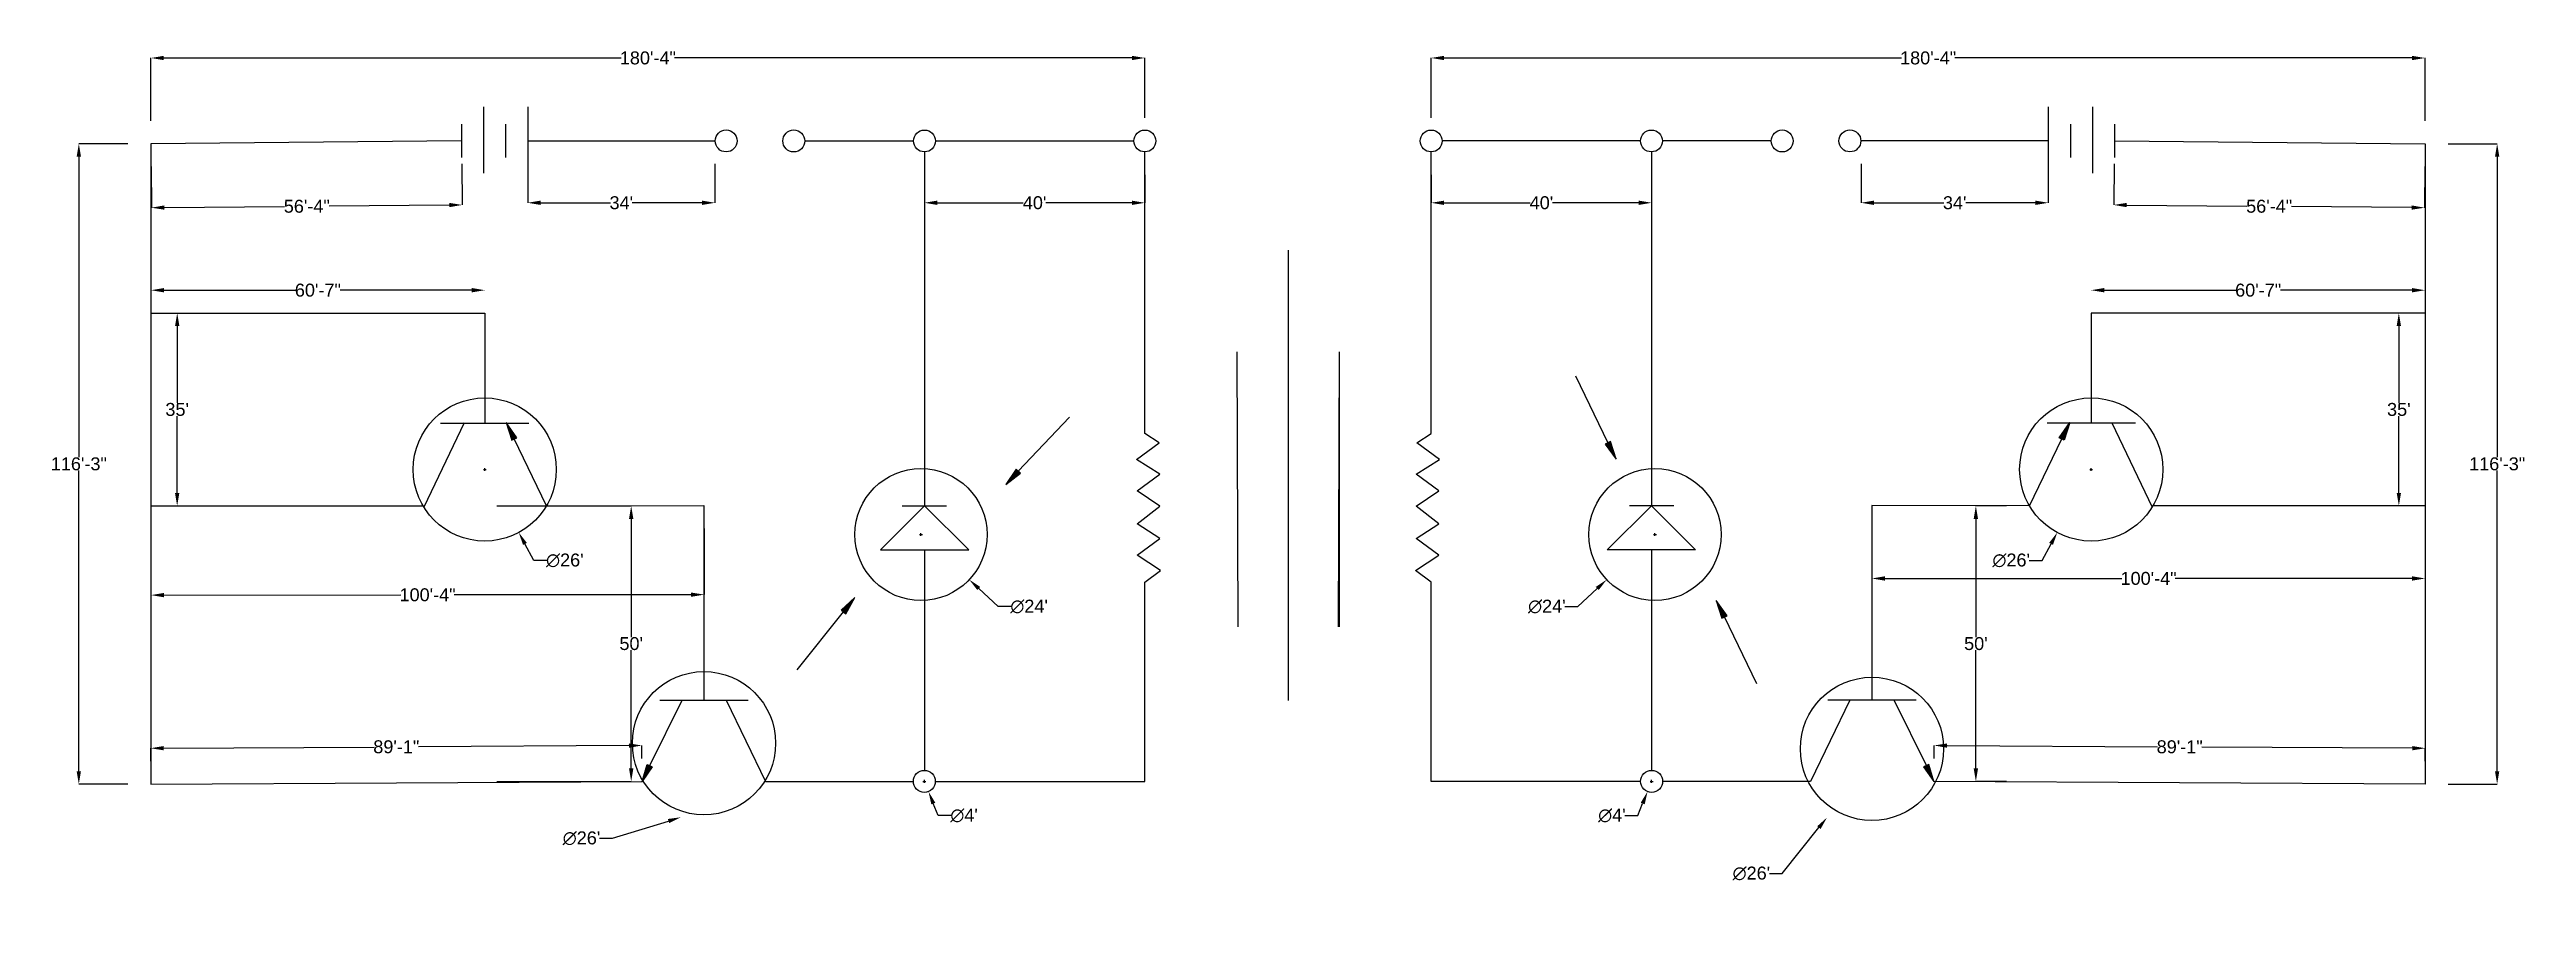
# Model space of a CAD drawing. Header units: inches. Extents: x 2256 to 7649, y 428 to 2345.
import ezdxf

# ---------------------------------------------------------------- set-up
doc = ezdxf.new("R2010")
doc.units = ezdxf.units.IN
doc.header["$MEASUREMENT"] = 0
doc.styles.get("Standard").update_dxf_attribs({"font": 'arial.ttf'})
doc.dimstyles.get("Standard").update_dxf_attribs({"dimtxt": 28.18, "dimasz": 28.18, "dimexe": 0, "dimexo": 50.06, "dimgap": 0, "dimtad": 0, "dimtih": 1, "dimtoh": 1, "dimdec": 0, "dimzin": 0, "dimdsep": 46, "dimlunit": 3, "dimtxsty": 'Standard', "dimcen": 3.09, "dimadec": 0, "dimazin": 0, "dimtfac": 1, "dimtdec": 0, "dimtofl": 0, "dimtmove": 0, "dimatfit": 3, "dimfxl": 1, "dimtolj": 1, "dimtzin": 0, "dimarcsym": 1})

# ---------------------------------------------------------------- blocks, each defined once
blk = doc.blocks.new('*D4')
at = {"color": 0, "lineweight": -2, "transparency": 16777216}
for p, q in [((2426.8, 2139.4), (2319.9, 2139.4)), ((2319.9, 2111.3), (2319.9, 1456.3)), ((2319.9, 772.6), (2319.9, 1427.5)), ((2426.8, 744.4), (2319.9, 744.4))]:
    blk.add_line(p, q, dxfattribs=at)
at = {"color": 0, "transparency": 16777216}
for points in [[(2315.2, 2111.3), (2324.6, 2111.3), (2319.9, 2139.4)], [(2315.2, 772.6), (2324.6, 772.6), (2319.9, 744.4)]]:
    blk.add_solid(points, dxfattribs=at)
at = {"layer": 'Defpoints', "color": 0, "transparency": 16777216}
for p in [(2476.9, 2139.4), (2319.9, 744.4), (2476.9, 744.4)]:
    blk.add_point(p, dxfattribs=at)
at = {"color": 0, "transparency": 16777216, "insert": (2319.9, 1441.9), "char_height": 28.18, "attachment_point": 5}
blk.add_mtext('\\A1;116\'-3"', dxfattribs=at)
blk = doc.blocks.new('*D5')
at = {"color": 0, "lineweight": -2, "transparency": 16777216}
for p, q in [((2477.3, 2089.4), (2478.1, 2000)), ((3153.8, 2095.4), (3154.6, 2006)), ((2506.3, 2000.3), (2767.9, 2002.6)), ((3126.4, 2005.8), (2864.7, 2003.5))]:
    blk.add_line(p, q, dxfattribs=at)
at = {"color": 0, "transparency": 16777216}
for points in [[(2506.2, 2005), (2506.3, 1995.6), (2478.1, 2000)], [(3126.3, 2010.5), (3126.4, 2001.1), (3154.6, 2006)]]:
    blk.add_solid(points, dxfattribs=at)
at = {"layer": 'Defpoints', "color": 0, "transparency": 16777216}
for p in [(2476.9, 2139.4), (3153.3, 2145.4), (2478.1, 2000)]:
    blk.add_point(p, dxfattribs=at)
at = {"color": 0, "transparency": 16777216, "insert": (2816.3, 2003), "char_height": 28.18, "attachment_point": 5}
blk.add_mtext('\\A1;56\'-4"', dxfattribs=at)
blk = doc.blocks.new('*D6')
at = {"color": 0, "lineweight": -2, "transparency": 16777216}
for p, q in [((2476.9, 2189.5), (2476.9, 2326.1)), ((2505, 2326.1), (3500.9, 2326.1)), ((4612.8, 2326.1), (3616.9, 2326.1)), ((4641, 2195.5), (4641, 2326.1))]:
    blk.add_line(p, q, dxfattribs=at)
at = {"color": 0, "transparency": 16777216}
for points in [[(2505, 2330.8), (2505, 2321.4), (2476.9, 2326.1)], [(4612.8, 2330.8), (4612.8, 2321.4), (4641, 2326.1)]]:
    blk.add_solid(points, dxfattribs=at)
at = {"layer": 'Defpoints', "color": 0, "transparency": 16777216}
for p in [(4641, 2326.1), (2476.9, 2139.4), (4641, 2145.4)]:
    blk.add_point(p, dxfattribs=at)
at = {"color": 0, "transparency": 16777216, "insert": (3558.9, 2326.1), "char_height": 28.18, "attachment_point": 5}
blk.add_mtext('\\A1;180\'-4"', dxfattribs=at)
blk = doc.blocks.new('*D7')
at = {"color": 0, "lineweight": -2, "transparency": 16777216}
for p, q in [((2477, 1820.7), (2477, 1820.3)), ((2505.2, 1820.3), (2791.9, 1820.3)), ((3175.6, 1820.3), (2888.9, 1820.3)), ((3203.7, 1820.7), (3203.7, 1820.3))]:
    blk.add_line(p, q, dxfattribs=at)
at = {"color": 0, "transparency": 16777216}
for points in [[(2505.2, 1825), (2505.2, 1815.6), (2477, 1820.3)], [(3175.6, 1825), (3175.6, 1815.6), (3203.7, 1820.3)]]:
    blk.add_solid(points, dxfattribs=at)
at = {"layer": 'Defpoints', "color": 0, "transparency": 16777216}
for p in [(3203.7, 1820.3), (2477, 1770.6), (3203.7, 1770.6)]:
    blk.add_point(p, dxfattribs=at)
at = {"color": 0, "transparency": 16777216, "insert": (2840.4, 1820.3), "char_height": 28.18, "attachment_point": 5}
blk.add_mtext('\\A1;60\'-7"', dxfattribs=at)
blk = doc.blocks.new('*D8')
at = {"color": 0, "lineweight": -2, "transparency": 16777216}
for p, q in [((2527.1, 1770.6), (2534.1, 1770.6)), ((2534.1, 1742.4), (2534, 1574.9)), ((2534, 1378.6), (2534, 1546.1)), ((2526.9, 1350.4), (2534, 1350.4))]:
    blk.add_line(p, q, dxfattribs=at)
at = {"color": 0, "transparency": 16777216}
for points in [[(2529.4, 1742.4), (2538.8, 1742.4), (2534.1, 1770.6)], [(2529.3, 1378.6), (2538.7, 1378.6), (2534, 1350.4)]]:
    blk.add_solid(points, dxfattribs=at)
at = {"layer": 'Defpoints', "color": 0, "transparency": 16777216}
for p in [(2477, 1770.6), (2476.9, 1350.4), (2534, 1350.4)]:
    blk.add_point(p, dxfattribs=at)
at = {"color": 0, "transparency": 16777216, "insert": (2534, 1560.5), "char_height": 28.18, "attachment_point": 5}
blk.add_mtext("\\A1;35'", dxfattribs=at)
blk = doc.blocks.new('*D9')
at = {"color": 0, "lineweight": -2, "transparency": 16777216}
for p, q in [((2476.6, 794.5), (2476.4, 822.6)), ((2504.6, 822.8), (2962.7, 825.3)), ((3517.7, 828.4), (3059.6, 825.9)), ((3546, 800.5), (3545.9, 828.6))]:
    blk.add_line(p, q, dxfattribs=at)
at = {"color": 0, "transparency": 16777216}
for points in [[(2504.6, 827.4), (2504.6, 818.1), (2476.4, 822.6)], [(3517.7, 833.1), (3517.7, 823.7), (3545.9, 828.6)]]:
    blk.add_solid(points, dxfattribs=at)
at = {"layer": 'Defpoints', "color": 0, "transparency": 16777216}
for p in [(3545.9, 828.6), (2476.9, 744.4), (3546.3, 750.4)]:
    blk.add_point(p, dxfattribs=at)
at = {"color": 0, "transparency": 16777216, "insert": (3011.2, 825.6), "char_height": 28.18, "attachment_point": 5}
blk.add_mtext('\\A1;89\'-1"', dxfattribs=at)
blk = doc.blocks.new('*D11')
at = {"color": 0, "lineweight": -2, "transparency": 16777216}
for p, q in [((3200.7, 1429.7), (3206.8, 1429.7)), ((3203.7, 1426.7), (3203.7, 1432.8)), ((3310.7, 1231.7), (3291.2, 1267.8)), ((3338.9, 1231.7), (3310.7, 1231.7))]:
    blk.add_line(p, q, dxfattribs=at)
at = {"color": 0, "transparency": 16777216}
blk.add_solid([(3295.3, 1270), (3287.1, 1265.5), (3277.8, 1292.6)], dxfattribs=at)
at = {"layer": 'Defpoints', "color": 0, "transparency": 16777216}
for p in [(3129.7, 1566.9), (3277.8, 1292.6)]:
    blk.add_point(p, dxfattribs=at)
at = {"color": 0, "transparency": 16777216, "insert": (3378.1, 1231.7), "char_height": 28.18, "attachment_point": 5}
blk.add_mtext("\\A1;∅26'", dxfattribs=at)
blk = doc.blocks.new('*D12')
at = {"color": 0, "lineweight": -2, "transparency": 16777216}
for p, q in [((4150.5, 1288.1), (4156.7, 1288.1)), ((4153.6, 1285), (4153.6, 1291.2)), ((4321.6, 1131.2), (4279.3, 1170.7)), ((4349.8, 1131.2), (4321.6, 1131.2))]:
    blk.add_line(p, q, dxfattribs=at)
at = {"color": 0, "transparency": 16777216}
blk.add_solid([(4282.5, 1174.1), (4276.1, 1167.3), (4258.7, 1189.9)], dxfattribs=at)
at = {"layer": 'Defpoints', "color": 0, "transparency": 16777216}
for p in [(4048.5, 1386.2), (4258.7, 1189.9)]:
    blk.add_point(p, dxfattribs=at)
at = {"color": 0, "transparency": 16777216, "insert": (4389, 1131.2), "char_height": 28.18, "attachment_point": 5}
blk.add_mtext("\\A1;∅24'", dxfattribs=at)
blk = doc.blocks.new('*D13')
at = {"color": 0, "lineweight": -2, "transparency": 16777216}
for p, q in [((4157.9, 750.4), (4164, 750.4)), ((4160.9, 747.4), (4160.9, 753.5)), ((4191, 676), (4180.4, 702.1)), ((4219.1, 676), (4191, 676))]:
    blk.add_line(p, q, dxfattribs=at)
at = {"color": 0, "transparency": 16777216}
blk.add_solid([(4184.8, 703.9), (4176.1, 700.4), (4169.9, 728.3)], dxfattribs=at)
at = {"layer": 'Defpoints', "color": 0, "transparency": 16777216}
for p in [(4152, 772.6), (4169.9, 728.3)]:
    blk.add_point(p, dxfattribs=at)
at = {"color": 0, "transparency": 16777216, "insert": (4247.4, 676), "char_height": 28.18, "attachment_point": 5}
blk.add_mtext("\\A1;∅4'", dxfattribs=at)
blk = doc.blocks.new('*D14')
at = {"color": 0, "lineweight": -2, "transparency": 16777216}
for p, q in [((3297.2, 2095.4), (3297.2, 2010.7)), ((3704.9, 2095.4), (3704.9, 2010.7)), ((3325.4, 2010.7), (3477.2, 2010.7)), ((3676.8, 2010.7), (3525, 2010.7))]:
    blk.add_line(p, q, dxfattribs=at)
at = {"color": 0, "transparency": 16777216}
for points in [[(3325.4, 2015.4), (3325.4, 2006), (3297.2, 2010.7)], [(3676.8, 2015.4), (3676.8, 2006), (3704.9, 2010.7)]]:
    blk.add_solid(points, dxfattribs=at)
at = {"layer": 'Defpoints', "color": 0, "transparency": 16777216}
for p in [(3297.2, 2145.4), (3704.9, 2145.4), (3704.9, 2010.7)]:
    blk.add_point(p, dxfattribs=at)
at = {"color": 0, "transparency": 16777216, "insert": (3501.1, 2010.7), "char_height": 28.18, "attachment_point": 5}
blk.add_mtext("\\A1;34'", dxfattribs=at)
blk = doc.blocks.new('*D15')
at = {"color": 0, "lineweight": -2, "transparency": 16777216}
for p, q in [((4160.9, 2071.5), (4160.9, 2010.7)), ((4640.9, 2071.5), (4640.9, 2010.7)), ((4189.1, 2010.7), (4376.4, 2010.7)), ((4612.7, 2010.7), (4425.4, 2010.7))]:
    blk.add_line(p, q, dxfattribs=at)
at = {"color": 0, "transparency": 16777216}
for points in [[(4189.1, 2015.4), (4189.1, 2006), (4160.9, 2010.7)], [(4612.7, 2015.4), (4612.7, 2006), (4640.9, 2010.7)]]:
    blk.add_solid(points, dxfattribs=at)
at = {"layer": 'Defpoints', "color": 0, "transparency": 16777216}
for p in [(4160.9, 2121.6), (4640.9, 2121.6), (4640.9, 2010.7)]:
    blk.add_point(p, dxfattribs=at)
at = {"color": 0, "transparency": 16777216, "insert": (4400.9, 2010.7), "char_height": 28.18, "attachment_point": 5}
blk.add_mtext("\\A1;40'", dxfattribs=at)
blk = doc.blocks.new('*D29')
at = {"color": 0, "lineweight": -2, "transparency": 16777216}
for p, q in [((7478.6, 2139.4), (7585.4, 2139.4)), ((7585.4, 2111.3), (7585.4, 1456.3)), ((7585.4, 772.6), (7585.4, 1427.5)), ((7478.6, 744.4), (7585.4, 744.4))]:
    blk.add_line(p, q, dxfattribs=at)
at = {"color": 0, "transparency": 16777216}
for points in [[(7580.7, 2111.3), (7590.1, 2111.3), (7585.4, 2139.4)], [(7580.7, 772.6), (7590.1, 772.6), (7585.4, 744.4)]]:
    blk.add_solid(points, dxfattribs=at)
at = {"layer": 'Defpoints', "color": 0, "transparency": 16777216}
for p in [(7428.5, 2139.4), (7428.5, 744.4), (7585.4, 744.4)]:
    blk.add_point(p, dxfattribs=at)
at = {"color": 0, "transparency": 16777216, "insert": (7585.4, 1441.9), "char_height": 28.18, "attachment_point": 5}
blk.add_mtext('\\A1;116\'-3"', dxfattribs=at)
blk = doc.blocks.new('*D30')
at = {"color": 0, "lineweight": -2, "transparency": 16777216}
for p, q in [((6751.6, 2095.4), (6750.8, 2006)), ((7428.1, 2089.4), (7427.3, 2000)), ((6779, 2005.8), (7040.6, 2003.5)), ((7399.1, 2000.3), (7137.4, 2002.6))]:
    blk.add_line(p, q, dxfattribs=at)
at = {"color": 0, "transparency": 16777216}
for points in [[(6779, 2010.5), (6778.9, 2001.1), (6750.8, 2006)], [(7399.1, 2005), (7399, 1995.6), (7427.3, 2000)]]:
    blk.add_solid(points, dxfattribs=at)
at = {"layer": 'Defpoints', "color": 0, "transparency": 16777216}
for p in [(6752, 2145.4), (7428.5, 2139.4), (7427.3, 2000)]:
    blk.add_point(p, dxfattribs=at)
at = {"color": 0, "transparency": 16777216, "insert": (7089, 2003), "char_height": 28.18, "attachment_point": 5}
blk.add_mtext('\\A1;56\'-4"', dxfattribs=at)
blk = doc.blocks.new('*D24')
at = {"color": 0, "lineweight": -2, "transparency": 16777216}
for p, q in [((5264.4, 2195.5), (5264.4, 2326.1)), ((5292.6, 2326.1), (6288.4, 2326.1)), ((7400.3, 2326.1), (6404.5, 2326.1)), ((7428.5, 2189.5), (7428.5, 2326.1))]:
    blk.add_line(p, q, dxfattribs=at)
at = {"color": 0, "transparency": 16777216}
for points in [[(5292.6, 2330.8), (5292.6, 2321.4), (5264.4, 2326.1)], [(7400.3, 2330.8), (7400.3, 2321.4), (7428.5, 2326.1)]]:
    blk.add_solid(points, dxfattribs=at)
at = {"layer": 'Defpoints', "color": 0, "transparency": 16777216}
for p in [(5264.4, 2326.1), (5264.4, 2145.4), (7428.5, 2139.4)]:
    blk.add_point(p, dxfattribs=at)
at = {"color": 0, "transparency": 16777216, "insert": (6346.4, 2326.1), "char_height": 28.18, "attachment_point": 5}
blk.add_mtext('\\A1;180\'-4"', dxfattribs=at)
blk = doc.blocks.new('*D25')
at = {"color": 0, "lineweight": -2, "transparency": 16777216}
for p, q in [((6701.6, 1820.7), (6701.6, 1820.3)), ((6729.8, 1820.3), (7016.5, 1820.3)), ((7400.2, 1820.3), (7113.5, 1820.3)), ((7428.4, 1820.7), (7428.4, 1820.3))]:
    blk.add_line(p, q, dxfattribs=at)
at = {"color": 0, "transparency": 16777216}
for points in [[(6729.8, 1825), (6729.8, 1815.6), (6701.6, 1820.3)], [(7400.2, 1825), (7400.2, 1815.6), (7428.4, 1820.3)]]:
    blk.add_solid(points, dxfattribs=at)
at = {"layer": 'Defpoints', "color": 0, "transparency": 16777216}
for p in [(6701.6, 1820.3), (6701.6, 1770.6), (7428.4, 1770.6)]:
    blk.add_point(p, dxfattribs=at)
at = {"color": 0, "transparency": 16777216, "insert": (7065, 1820.3), "char_height": 28.18, "attachment_point": 5}
blk.add_mtext('\\A1;60\'-7"', dxfattribs=at)
blk = doc.blocks.new('*D26')
at = {"color": 0, "lineweight": -2, "transparency": 16777216}
for p, q in [((7378.3, 1770.6), (7371.3, 1770.6)), ((7371.3, 1742.4), (7371.3, 1574.9)), ((7371.4, 1378.6), (7371.3, 1546.1)), ((7378.4, 1350.4), (7371.4, 1350.4))]:
    blk.add_line(p, q, dxfattribs=at)
at = {"color": 0, "transparency": 16777216}
for points in [[(7376, 1742.4), (7366.6, 1742.4), (7371.3, 1770.6)], [(7376.1, 1378.6), (7366.7, 1378.6), (7371.4, 1350.4)]]:
    blk.add_solid(points, dxfattribs=at)
at = {"layer": 'Defpoints', "color": 0, "transparency": 16777216}
for p in [(7428.4, 1770.6), (7371.4, 1350.4), (7428.5, 1350.4)]:
    blk.add_point(p, dxfattribs=at)
at = {"color": 0, "transparency": 16777216, "insert": (7371.3, 1560.5), "char_height": 28.18, "attachment_point": 5}
blk.add_mtext("\\A1;35'", dxfattribs=at)
blk = doc.blocks.new('*D27')
at = {"color": 0, "lineweight": -2, "transparency": 16777216}
for p, q in [((6359.3, 800.5), (6359.5, 828.6)), ((6387.7, 828.4), (6845.8, 825.9)), ((7400.8, 822.8), (6942.6, 825.3)), ((7428.8, 794.5), (7428.9, 822.6))]:
    blk.add_line(p, q, dxfattribs=at)
at = {"color": 0, "transparency": 16777216}
for points in [[(6387.7, 833.1), (6387.6, 823.7), (6359.5, 828.6)], [(7400.8, 827.4), (7400.7, 818.1), (7428.9, 822.6)]]:
    blk.add_solid(points, dxfattribs=at)
at = {"layer": 'Defpoints', "color": 0, "transparency": 16777216}
for p in [(6359.5, 828.6), (6359.1, 750.4), (7428.5, 744.4)]:
    blk.add_point(p, dxfattribs=at)
at = {"color": 0, "transparency": 16777216, "insert": (6894.2, 825.6), "char_height": 28.18, "attachment_point": 5}
blk.add_mtext('\\A1;89\'-1"', dxfattribs=at)
blk = doc.blocks.new('*D19')
at = {"color": 0, "lineweight": -2, "transparency": 16777216}
for p, q in [((6698.5, 1429.7), (6704.7, 1429.7)), ((6701.6, 1426.7), (6701.6, 1432.8)), ((6594.7, 1231.7), (6614.2, 1267.8)), ((6566.5, 1231.7), (6594.7, 1231.7))]:
    blk.add_line(p, q, dxfattribs=at)
at = {"color": 0, "transparency": 16777216}
blk.add_solid([(6610, 1270), (6618.3, 1265.5), (6627.6, 1292.6)], dxfattribs=at)
at = {"layer": 'Defpoints', "color": 0, "transparency": 16777216}
for p in [(6775.7, 1566.9), (6627.6, 1292.6)]:
    blk.add_point(p, dxfattribs=at)
at = {"color": 0, "transparency": 16777216, "insert": (6527.3, 1231.7), "char_height": 28.18, "attachment_point": 5}
blk.add_mtext("\\A1;∅26'", dxfattribs=at)
blk = doc.blocks.new('*D20')
at = {"color": 0, "lineweight": -2, "transparency": 16777216}
for p, q in [((5748.6, 1288.1), (5754.8, 1288.1)), ((5751.7, 1285), (5751.7, 1291.2)), ((5583.8, 1131.2), (5626, 1170.7)), ((5555.6, 1131.2), (5583.8, 1131.2))]:
    blk.add_line(p, q, dxfattribs=at)
at = {"color": 0, "transparency": 16777216}
blk.add_solid([(5622.8, 1174.1), (5629.3, 1167.3), (5646.6, 1189.9)], dxfattribs=at)
at = {"layer": 'Defpoints', "color": 0, "transparency": 16777216}
for p in [(5856.8, 1386.2), (5646.6, 1189.9)]:
    blk.add_point(p, dxfattribs=at)
at = {"color": 0, "transparency": 16777216, "insert": (5516.3, 1131.2), "char_height": 28.18, "attachment_point": 5}
blk.add_mtext("\\A1;∅24'", dxfattribs=at)
blk = doc.blocks.new('*D21')
at = {"color": 0, "lineweight": -2, "transparency": 16777216}
for p, q in [((5714.4, 676), (5724.9, 702.1)), ((5741.3, 750.4), (5747.5, 750.4)), ((5744.4, 747.4), (5744.4, 753.5)), ((5686.2, 676), (5714.4, 676))]:
    blk.add_line(p, q, dxfattribs=at)
at = {"color": 0, "transparency": 16777216}
blk.add_solid([(5720.6, 703.9), (5729.3, 700.4), (5735.5, 728.3)], dxfattribs=at)
at = {"layer": 'Defpoints', "color": 0, "transparency": 16777216}
for p in [(5753.4, 772.6), (5735.5, 728.3)]:
    blk.add_point(p, dxfattribs=at)
at = {"color": 0, "transparency": 16777216, "insert": (5657.9, 676), "char_height": 28.18, "attachment_point": 5}
blk.add_mtext("\\A1;∅4'", dxfattribs=at)
blk = doc.blocks.new('*D22')
at = {"color": 0, "lineweight": -2, "transparency": 16777216}
for p, q in [((6200.4, 2095.4), (6200.4, 2010.7)), ((6608.1, 2095.4), (6608.1, 2010.7)), ((6228.6, 2010.7), (6380.4, 2010.7)), ((6580, 2010.7), (6428.2, 2010.7))]:
    blk.add_line(p, q, dxfattribs=at)
at = {"color": 0, "transparency": 16777216}
for points in [[(6228.6, 2015.4), (6228.6, 2006), (6200.4, 2010.7)], [(6580, 2015.4), (6580, 2006), (6608.1, 2010.7)]]:
    blk.add_solid(points, dxfattribs=at)
at = {"layer": 'Defpoints', "color": 0, "transparency": 16777216}
for p in [(6200.4, 2145.4), (6608.1, 2145.4), (6200.4, 2010.7)]:
    blk.add_point(p, dxfattribs=at)
at = {"color": 0, "transparency": 16777216, "insert": (6404.3, 2010.7), "char_height": 28.18, "attachment_point": 5}
blk.add_mtext("\\A1;34'", dxfattribs=at)
blk = doc.blocks.new('*D23')
at = {"color": 0, "lineweight": -2, "transparency": 16777216}
for p, q in [((5264.5, 2071.5), (5264.5, 2010.7)), ((5744.4, 2071.5), (5744.4, 2010.7)), ((5292.7, 2010.7), (5480, 2010.7)), ((5716.2, 2010.7), (5528.9, 2010.7))]:
    blk.add_line(p, q, dxfattribs=at)
at = {"color": 0, "transparency": 16777216}
for points in [[(5292.7, 2015.4), (5292.7, 2006), (5264.5, 2010.7)], [(5716.2, 2015.4), (5716.2, 2006), (5744.4, 2010.7)]]:
    blk.add_solid(points, dxfattribs=at)
at = {"layer": 'Defpoints', "color": 0, "transparency": 16777216}
for p in [(5264.5, 2121.6), (5744.4, 2121.6), (5264.5, 2010.7)]:
    blk.add_point(p, dxfattribs=at)
at = {"color": 0, "transparency": 16777216, "insert": (5504.5, 2010.7), "char_height": 28.18, "attachment_point": 5}
blk.add_mtext("\\A1;40'", dxfattribs=at)
blk = doc.blocks.new('*D31')
at = {"color": 0, "lineweight": -2, "transparency": 16777216}
for p, q in [((2476.9, 1300.4), (2477, 1156.2)), ((3681.2, 1301.3), (3681.3, 1157.2)), ((2505.2, 1156.2), (3021.1, 1156.6)), ((3653.1, 1157.1), (3137.2, 1156.7))]:
    blk.add_line(p, q, dxfattribs=at)
at = {"color": 0, "transparency": 16777216}
for points in [[(2505.2, 1160.9), (2505.2, 1151.5), (2477, 1156.2)], [(3653.1, 1161.8), (3653.1, 1152.4), (3681.3, 1157.2)]]:
    blk.add_solid(points, dxfattribs=at)
at = {"layer": 'Defpoints', "color": 0, "transparency": 16777216}
for p in [(2476.9, 1350.4), (3681.1, 1351.4), (3681.3, 1157.2)]:
    blk.add_point(p, dxfattribs=at)
at = {"color": 0, "transparency": 16777216, "insert": (3079.2, 1156.7), "char_height": 28.18, "attachment_point": 5}
blk.add_mtext('\\A1;100\'-4"', dxfattribs=at)
blk = doc.blocks.new('*D33')
at = {"color": 0, "lineweight": -2, "transparency": 16777216}
for p, q in [((6224.2, 1301.3), (6224.2, 1192.4)), ((7428.5, 1301.3), (7428.5, 1192.4)), ((6252.4, 1192.4), (6768.3, 1192.4)), ((7400.3, 1192.4), (6884.4, 1192.4))]:
    blk.add_line(p, q, dxfattribs=at)
at = {"color": 0, "transparency": 16777216}
for points in [[(6252.4, 1197.1), (6252.4, 1187.7), (6224.2, 1192.4)], [(7400.3, 1197.1), (7400.3, 1187.7), (7428.5, 1192.4)]]:
    blk.add_solid(points, dxfattribs=at)
at = {"layer": 'Defpoints', "color": 0, "transparency": 16777216}
for p in [(6224.2, 1351.4), (7428.5, 1351.4), (7428.5, 1192.4)]:
    blk.add_point(p, dxfattribs=at)
at = {"color": 0, "transparency": 16777216, "insert": (6826.4, 1192.4), "char_height": 28.18, "attachment_point": 5}
blk.add_mtext('\\A1;100\'-4"', dxfattribs=at)
blk = doc.blocks.new('*D36')
at = {"color": 0, "lineweight": -2, "transparency": 16777216}
for p, q in [((3229.9, 1350.4), (3522.6, 1350.4)), ((3522.6, 1322.2), (3522.6, 1064.8)), ((3522.6, 778.6), (3522.6, 1036)), ((3229.9, 750.4), (3522.6, 750.4))]:
    blk.add_line(p, q, dxfattribs=at)
at = {"color": 0, "transparency": 16777216}
for points in [[(3517.9, 1322.2), (3527.3, 1322.2), (3522.6, 1350.4)], [(3517.9, 778.6), (3527.3, 778.6), (3522.6, 750.4)]]:
    blk.add_solid(points, dxfattribs=at)
at = {"layer": 'Defpoints', "color": 0, "transparency": 16777216}
for p in [(3179.8, 1350.4), (3179.8, 750.4), (3522.6, 750.4)]:
    blk.add_point(p, dxfattribs=at)
at = {"color": 0, "transparency": 16777216, "insert": (3522.6, 1050.4), "char_height": 28.18, "attachment_point": 5}
blk.add_mtext("\\A1;50'", dxfattribs=at)
blk = doc.blocks.new('*D37')
at = {"color": 0, "lineweight": -2, "transparency": 16777216}
for p, q in [((6517.4, 1350.4), (6450.4, 1350.4)), ((6450.4, 1322.2), (6450.4, 1064.8)), ((6450.4, 778.6), (6450.4, 1036)), ((6517.4, 750.4), (6450.4, 750.4))]:
    blk.add_line(p, q, dxfattribs=at)
at = {"color": 0, "transparency": 16777216}
for points in [[(6445.7, 1322.2), (6455.1, 1322.2), (6450.4, 1350.4)], [(6445.7, 778.6), (6455.1, 778.6), (6450.4, 750.4)]]:
    blk.add_solid(points, dxfattribs=at)
at = {"layer": 'Defpoints', "color": 0, "transparency": 16777216}
for p in [(6567.4, 1350.4), (6450.4, 750.4), (6567.4, 750.4)]:
    blk.add_point(p, dxfattribs=at)
at = {"color": 0, "transparency": 16777216, "insert": (6450.4, 1050.4), "char_height": 28.18, "attachment_point": 5}
blk.add_mtext("\\A1;50'", dxfattribs=at)
blk = doc.blocks.new('*D38')
at = {"color": 0, "lineweight": -2, "transparency": 16777216}
for p, q in [((6029, 549.8), (6108.7, 649.7)), ((6000.8, 549.8), (6029, 549.8))]:
    blk.add_line(p, q, dxfattribs=at)
at = {"color": 0, "transparency": 16777216}
blk.add_solid([(6105.1, 652.7), (6112.4, 646.8), (6126.3, 671.8)], dxfattribs=at)
at = {"layer": 'Defpoints', "color": 0, "transparency": 16777216}
for p in [(6126.3, 671.8), (5931.8, 427.8)]:
    blk.add_point(p, dxfattribs=at)
at = {"color": 0, "transparency": 16777216, "insert": (5961.6, 549.8), "char_height": 28.18, "attachment_point": 5}
blk.add_mtext("\\A1;∅26'", dxfattribs=at)
blk = doc.blocks.new('*D39')
at = {"color": 0, "lineweight": -2, "transparency": 16777216}
for p, q in [((3481.8, 626.4), (3603.9, 664)), ((3453.6, 626.4), (3481.8, 626.4))]:
    blk.add_line(p, q, dxfattribs=at)
at = {"color": 0, "transparency": 16777216}
blk.add_solid([(3602.5, 668.5), (3605.3, 659.5), (3630.8, 672.3)], dxfattribs=at)
at = {"layer": 'Defpoints', "color": 0, "transparency": 16777216}
for p in [(3630.8, 672.3), (3332.7, 580.4)]:
    blk.add_point(p, dxfattribs=at)
at = {"color": 0, "transparency": 16777216, "insert": (3414.4, 626.4), "char_height": 28.18, "attachment_point": 5}
blk.add_mtext("\\A1;∅26'", dxfattribs=at)

msp = doc.modelspace()

# ---------------------------------------------------------------- hatches: boundary and pattern name
h = msp.add_hatch(color=256)
h.dxf.hatch_style = 1
h.paths.add_polyline_path([(3251.3, 1530.6), (3250.8, 1530.6), (3262.3, 1493.6), (3273.8, 1498.9)])
h = msp.add_hatch(color=256)
h.dxf.hatch_style = 1
h.paths.add_polyline_path([(6654, 1530.6), (6654.6, 1530.6), (6643, 1493.6), (6631.6, 1498.9)])
h = msp.add_hatch(color=256)
h.dxf.hatch_style = 1
h.paths.add_polyline_path([(5665.9, 1453.5), (5666.4, 1453.5), (5654.9, 1490.5), (5643.4, 1485.2)])
h = msp.add_hatch(color=256)
h.dxf.hatch_style = 1
h.paths.add_polyline_path([(4339.3, 1398.4), (4339.6, 1397.8), (4370, 1421.9), (4360.9, 1430.7)])
h = msp.add_hatch(color=256)
h.dxf.hatch_style = 1
h.paths.add_polyline_path([(4008.7, 1149.7), (4008.5, 1150.2), (3980.2, 1123.7), (3989.9, 1115.7)])
h = msp.add_hatch(color=256)
h.dxf.hatch_style = 1
h.paths.add_polyline_path([(5886.2, 1142.9), (5885.7, 1142.9), (5897.2, 1105.9), (5908.7, 1111.2)])
h = msp.add_hatch(color=256)
h.dxf.hatch_style = 1
h.paths.add_polyline_path([(3568.6, 781.8), (3557.2, 787.4), (3547.8, 755.4, 0.002938), (3548.7, 753.8)])
h.paths.add_polyline_path([(3548.7, 753.8, -0.002938), (3547.8, 755.4), (3546.3, 750.4)])
h = msp.add_hatch(color=256)
h.dxf.hatch_style = 1
h.paths.add_polyline_path([(6336.7, 781.8), (6348.2, 787.4), (6357.6, 755.4, -0.002938), (6356.6, 753.8)])
h.paths.add_polyline_path([(6356.6, 753.8, 0.002938), (6357.6, 755.4), (6359.1, 750.4)])

# ---------------------------------------------------------------- linework, layer by layer
for p, q in [((3200.8, 2219.9), (3200.8, 2075.3)), ((3297.2, 2219.9), (3297.2, 2075.3)), ((6608.1, 2219.9), (6608.1, 2075.3)), ((6704.6, 2219.9), (6704.6, 2075.3)), ((3153, 2181.6), (3153, 2109.5)), ((3249.2, 2181.6), (3249.2, 2109.5)), ((6656.1, 2181.6), (6656.1, 2109.5)), ((6752.3, 2181.6), (6752.3, 2109.5)), ((3153.3, 2145.4), (2476.9, 2139.4)), ((2476.9, 2139.4), (2476.9, 744.4)), ((3297.2, 2145.4), (3704.9, 2145.4)), ((3899.6, 2145.4), (4137.1, 2145.4)), ((4160.9, 2121.6), (4160.9, 1350.9)), ((4184.9, 2145.4), (4616.9, 2145.4)), ((4640.9, 1508.1), (4640.9, 2121.6)), ((5264.5, 1508.1), (5264.5, 2121.6)), ((5720.5, 2145.4), (5288.4, 2145.4)), ((5744.4, 2121.6), (5744.4, 1350.9)), ((6005.7, 2145.4), (5768.2, 2145.4)), ((6608.1, 2145.4), (6200.4, 2145.4)), ((6752, 2145.4), (7428.5, 2139.4)), ((7428.5, 2139.4), (7428.5, 744.4)), ((4952.7, 1907.8), (4952.7, 926.5)), ((2477, 1770.6), (3203.7, 1770.6)), ((3203.7, 1770.6), (3203.7, 1530.4)), ((7428.4, 1770.6), (6701.6, 1770.6)), ((6701.6, 1770.6), (6701.6, 1530.4)), ((4841.5, 1685.7), (4843.2, 1086.9)), ((5063.9, 1685.7), (5062.2, 1086.9)), ((5063.9, 1685.7), (5063.9, 1086.9)), ((5578.9, 1633.7), (5649.1, 1487.9)), ((3159, 1531.1), (3070.9, 1347.8)), ((3107.6, 1530.4), (3299.8, 1530.7)), ((3273.8, 1498.9), (3250.3, 1532.1)), ((3250.3, 1532.1), (3262.4, 1493.6)), ((4476.6, 1544), (4365.4, 1426.3)), ((6797.8, 1530.4), (6605.6, 1530.7)), ((6631.6, 1498.9), (6655, 1532.1)), ((6655, 1532.1), (6643, 1493.6)), ((6746.4, 1531.1), (6834.5, 1347.8)), ((3262.3, 1493.6), (3273.8, 1498.9)), ((3338.3, 1350.4), (3268.1, 1496.3)), ((4622.8, 1451.2), (4672.1, 1488.1)), ((4672.1, 1488.1), (4640.9, 1508.1)), ((5233.3, 1488.1), (5264.5, 1508.1)), ((5282.6, 1451.2), (5233.3, 1488.1)), ((5654.9, 1490.5), (5643.4, 1485.2)), ((5643.4, 1485.2), (5666.9, 1452.1)), ((5666.9, 1452.1), (5654.9, 1490.6)), ((6567.1, 1350.4), (6637.3, 1496.3)), ((6643, 1493.6), (6631.6, 1498.9)), ((4360.9, 1430.7), (4338.4, 1396.9)), ((4338.4, 1396.9), (4370, 1421.9)), ((4370, 1421.9), (4360.9, 1430.7)), ((4673.8, 1419.7), (4622.8, 1451.2)), ((4624.5, 1383.1), (4673.8, 1419.7)), ((5231.5, 1419.7), (5282.6, 1451.2)), ((5280.9, 1383.1), (5231.5, 1419.7)), ((2476.9, 1350.4), (3069.4, 1350.4)), ((3336.4, 1350.4), (3681.1, 1351.4)), ((3681.1, 1351.4), (3681.1, 927.1)), ((4160.9, 1350.9), (4065.6, 1254.9)), ((4112.8, 1350.9), (4208.8, 1350.9)), ((4257.7, 1254.9), (4160.9, 1350.4)), ((4673.8, 1349.9), (4624.5, 1383.1)), ((4624.5, 1311.7), (4673.8, 1349.9)), ((5231.5, 1349.9), (5280.9, 1383.1)), ((5280.9, 1311.7), (5231.5, 1349.9)), ((5647.6, 1254.9), (5744.4, 1350.4)), ((5792.6, 1350.9), (5696.6, 1350.9)), ((5744.4, 1350.9), (5839.8, 1254.9)), ((6568.9, 1350.4), (6224.2, 1351.4)), ((6224.2, 1351.4), (6224.2, 927.1)), ((7428.5, 1350.4), (6836, 1350.4)), ((4673.8, 1279.8), (4624.5, 1311.7)), ((5231.5, 1279.8), (5280.9, 1311.7)), ((4065.6, 1254.9), (4257.7, 1254.9)), ((4160.9, 1255.4), (4160.9, 774.4)), ((4624.5, 1243.1), (4673.8, 1279.8)), ((4674.9, 1210), (4624.5, 1243.1)), ((5230.5, 1210), (5280.9, 1243.1)), ((5280.9, 1243.1), (5231.5, 1279.8)), ((5839.8, 1254.9), (5647.6, 1254.9)), ((5744.4, 1255.4), (5744.4, 774.4)), ((4640.9, 1184.7), (4674.9, 1210)), ((5264.5, 1184.7), (5230.5, 1210)), ((4009.6, 1151.2), (3980.1, 1123.7)), ((3989.9, 1115.7), (4009.6, 1151.2)), ((4640.9, 750.4), (4640.9, 1184.7)), ((5264.5, 750.4), (5264.5, 1184.7)), ((5908.7, 1111.2), (5885.2, 1144.4)), ((5885.2, 1144.4), (5897.2, 1105.9)), ((3884.1, 993.1), (3985, 1119.7)), ((3980.2, 1123.7), (3989.9, 1115.7)), ((5897.2, 1105.9), (5908.7, 1111.2)), ((5973.2, 962.7), (5903, 1108.6)), ((3632.7, 926.9), (3562.8, 784.6)), ((3585, 927.1), (3777.3, 927.3)), ((3729.1, 927.3), (3814.9, 750.4)), ((6176.2, 927.3), (6090.5, 750.4)), ((6320.4, 927.1), (6128.1, 927.3)), ((6272.6, 926.9), (6342.6, 784.6)), ((3546.3, 750.4), (3557.2, 787.4)), ((3568.6, 781.8), (3546.3, 750.4)), ((3557.2, 787.4), (3568.6, 781.8)), ((6348.2, 787.4), (6336.7, 781.8)), ((6336.7, 781.8), (6359.1, 750.4)), ((6359.1, 750.4), (6348.2, 787.4)), ((2476.9, 744.4), (3546.3, 750.4)), ((3814.9, 750.4), (4137.1, 750.4)), ((3814.9, 750.4), (4137, 750.4)), ((4184.9, 750.4), (4640.9, 750.4)), ((5720.5, 750.4), (5264.5, 750.4)), ((6090.5, 750.4), (5768.2, 750.4)), ((6090.5, 750.4), (5768.3, 750.4)), ((7428.5, 744.4), (6359.1, 750.4))]:
    msp.add_line(p, q)
for centre, radius in [((3729.3, 2145.5), 23.9), ((3876.6, 2145.4), 23.9), ((4161.3, 2145.4), 23.8), ((4641, 2145.4), 23.8), ((5264.4, 2145.4), 23.8), ((5744, 2145.4), 23.8), ((6028.7, 2145.4), 23.9), ((6176.1, 2145.5), 23.9), ((3203.7, 1429.7), 155.9), ((6701.6, 1429.7), 155.9), ((4153.6, 1288.1), 143.8), ((5751.7, 1288.1), 143.8), ((3681.1, 833.5), 156), ((6224.2, 821.3), 156), ((4160.9, 750.4), 23.9), ((5744.4, 750.4), 23.9)]:
    msp.add_circle(centre, radius)

# ---------------------------------------------------------------- dimensions: what is measured, and where the dimension line sits
for base, p1, p2, picture, middle in [((4641, 2326.1), (2476.9, 2139.4), (4641, 2145.4), '*D6', (3558.9, 2326.1)), ((3704.9, 2010.7), (3297.2, 2145.4), (3704.9, 2145.4), '*D14', (3501.1, 2010.7)), ((4640.9, 2010.7), (4160.9, 2121.6), (4640.9, 2121.6), '*D15', (4400.9, 2010.7)), ((3203.7, 1820.3), (2477, 1770.6), (3203.7, 1770.6), '*D7', (2840.4, 1820.3)), ((7428.5, 1192.4), (6224.2, 1351.4), (7428.5, 1351.4), '*D33', (6826.4, 1192.4))]:
    dim = msp.add_linear_dim(base=base, p1=p1, p2=p2, dimstyle='Standard')
    dim.commit()
    dim.dimension.update_dxf_attribs({"geometry": picture, "text_midpoint": middle})
for base, p1, p2, angle, picture, middle in [((5264.4, 2326.1), (7428.5, 2139.4), (5264.4, 2145.4), 180, '*D24', (6346.4, 2326.1)), ((2319.9, 744.4), (2476.9, 2139.4), (2476.9, 744.4), 90, '*D4', (2319.9, 1441.9)), ((5264.5, 2010.7), (5744.4, 2121.6), (5264.5, 2121.6), 180, '*D23', (5504.5, 2010.7)), ((6200.4, 2010.7), (6608.1, 2145.4), (6200.4, 2145.4), 180, '*D22', (6404.3, 2010.7)), ((7585.4, 744.4), (7428.5, 2139.4), (7428.5, 744.4), 90, '*D29', (7585.4, 1441.9)), ((6701.6, 1820.3), (7428.4, 1770.6), (6701.6, 1770.6), 180, '*D25', (7065, 1820.3)), ((3522.6, 750.4), (3179.8, 1350.4), (3179.8, 750.4), 90, '*D36', (3522.6, 1050.4)), ((6450.4, 750.4), (6567.4, 1350.4), (6567.4, 750.4), 90, '*D37', (6450.4, 1050.4))]:
    dim = msp.add_linear_dim(base=base, p1=p1, p2=p2, angle=angle, dimstyle='Standard')
    dim.commit()
    dim.dimension.update_dxf_attribs({"geometry": picture, "text_midpoint": middle})
for p1, p2, distance, picture, middle in [((3153.3, 2145.4), (2476.9, 2139.4), 139.4, '*D5', (2816.3, 2003)), ((6752.0395, 2145.4366), (7428.4938, 2139.4432), -139.4216, '*D30', (7089.0314, 2003.0238)), ((2477, 1770.6), (2476.9, 1350.4), 57.1, '*D8', (2534, 1560.5)), ((7428.4, 1770.6), (7428.5, 1350.4), -57.1, '*D26', (7371.3, 1560.5)), ((2476.9, 1350.4), (3681.1, 1351.4), -194.2, '*D31', (3079.2, 1156.7)), ((2476.9, 744.4), (3546.3, 750.4), 78.2, '*D9', (3011.2, 825.6)), ((7428.5, 744.4), (6359.1, 750.4), -78.2, '*D27', (6894.2, 825.6))]:
    dim = msp.add_aligned_dim(p1=p1, p2=p2, distance=distance, dimstyle='Standard')
    dim.commit()
    dim.dimension.update_dxf_attribs({"geometry": picture, "text_midpoint": middle})
for p1, p2, picture, middle in [((3129.7, 1566.9), (3277.8, 1292.6), '*D11', (3378.1, 1231.7)), ((6775.7, 1566.9), (6627.6, 1292.6), '*D19', (6527.3, 1231.7)), ((4048.5, 1386.2), (4258.7, 1189.9), '*D12', (4389, 1131.2)), ((5856.8, 1386.2), (5646.6, 1189.9), '*D20', (5516.3, 1131.2)), ((4152, 772.6), (4169.9, 728.3), '*D13', (4247.4, 676)), ((5753.4, 772.6), (5735.5, 728.3), '*D21', (5657.9, 676)), ((3332.7, 580.4), (3630.8, 672.3), '*D39', (3414.4, 626.4)), ((5931.8, 427.8), (6126.3, 671.8), '*D38', (5961.6, 549.8))]:
    dim = msp.add_diameter_dim_2p(p1=p1, p2=p2, dimstyle='Standard')
    dim.commit()
    dim.dimension.update_dxf_attribs({"geometry": picture, "text_midpoint": middle, "dimtype": 163})

doc.saveas('drawing.dxf')
